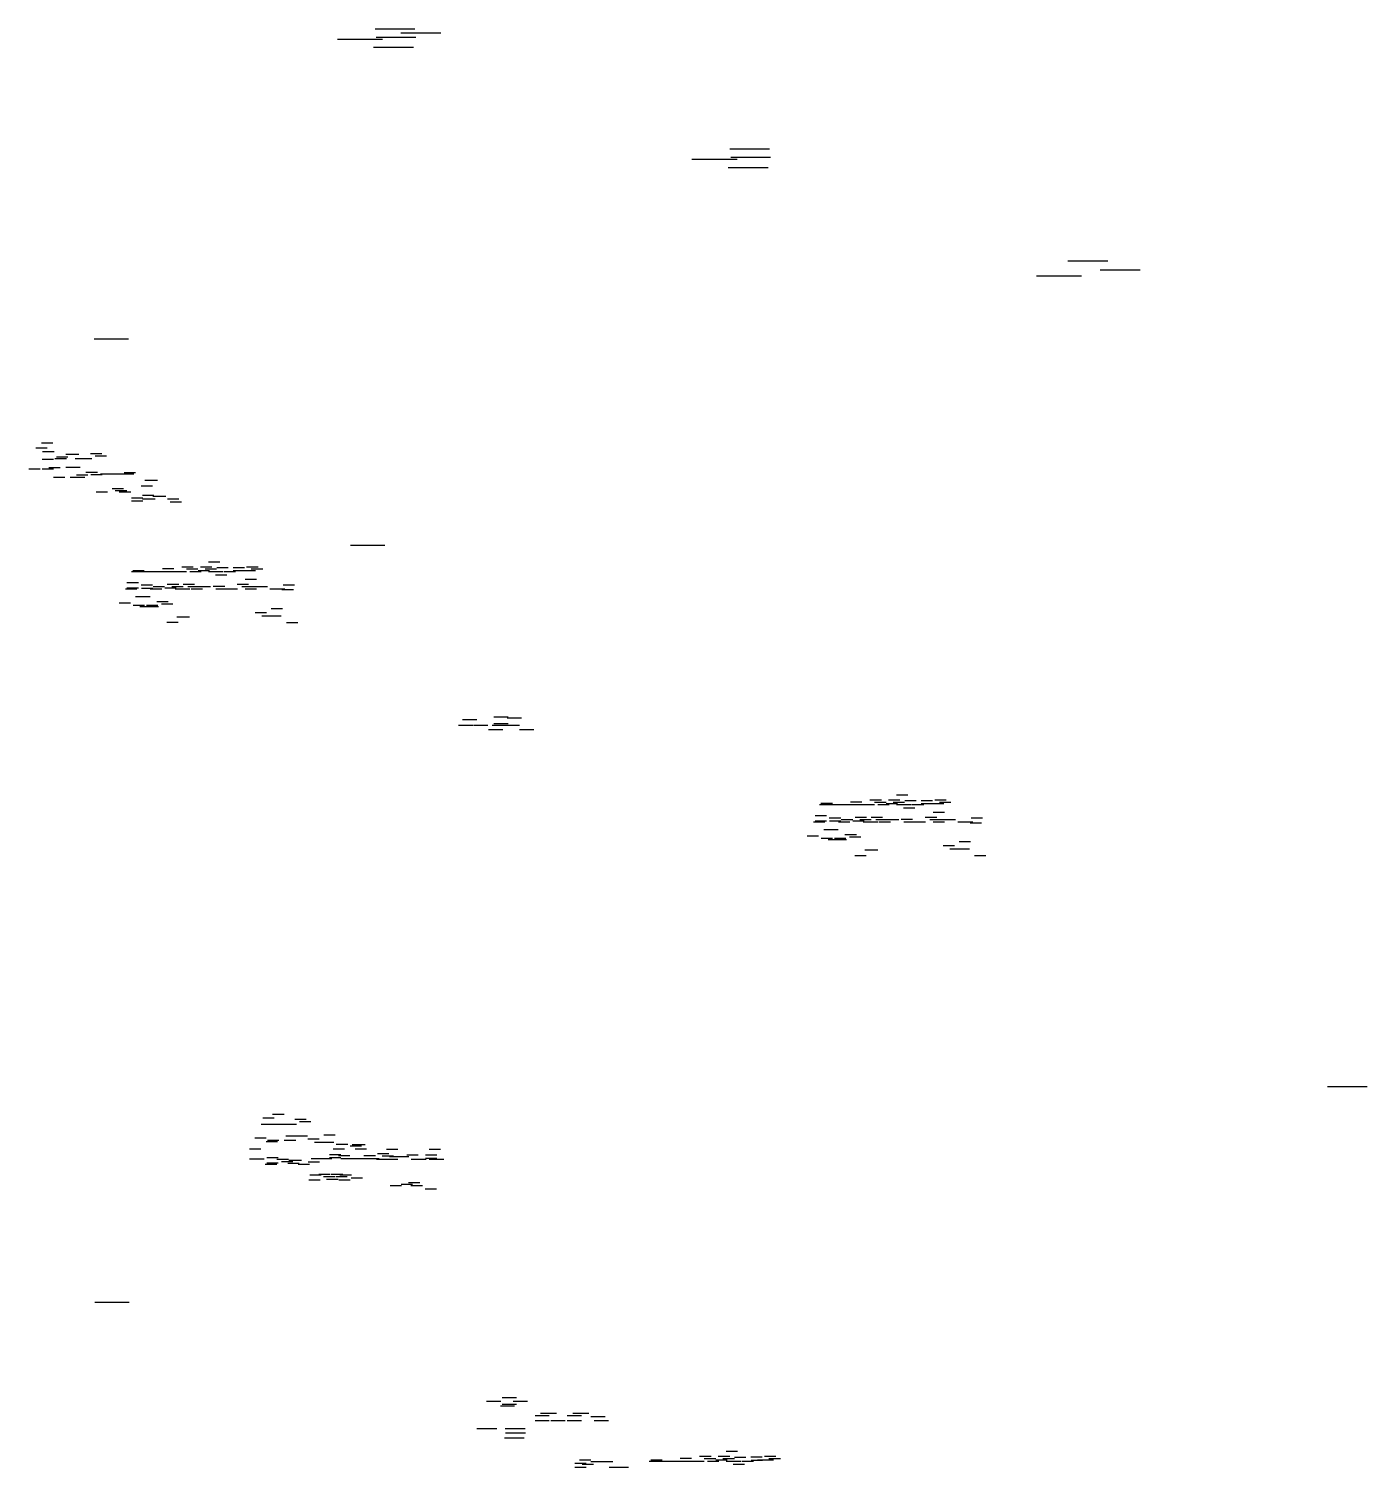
# Model space of a CAD drawing. Header units: metres. Extents: x 2661608.4 to 2661647.8, y 1209465.2 to 1209500.7.
# Drawn here: x 2661636.07 to 2661647.8, y 1209481.95 to 1209494.55 of the extents above; entities that cross this region are included whole.
import ezdxf

# ---------------------------------------------------------------- set-up
doc = ezdxf.new("R2010")
doc.units = ezdxf.units.M

msp = doc.modelspace()

# ---------------------------------------------------------------- linework, layer by layer
for p, q in [((2661638.779, 1209494.459), (2661639.129, 1209494.459)), ((2661638.823, 1209494.459), (2661639.173, 1209494.459)), ((2661639.108, 1209494.549), (2661639.458, 1209494.549)), ((2661639.117, 1209494.476), (2661639.467, 1209494.476)), ((2661639.335, 1209494.512), (2661639.685, 1209494.512)), ((2661639.094, 1209494.387), (2661639.444, 1209494.387)), ((2661642.215, 1209493.497), (2661642.565, 1209493.497)), ((2661642.224, 1209493.424), (2661642.574, 1209493.424)), ((2661641.885, 1209493.407), (2661642.235, 1209493.407)), ((2661641.93, 1209493.407), (2661642.28, 1209493.407)), ((2661642.201, 1209493.335), (2661642.551, 1209493.335)), ((2661645.179, 1209492.516), (2661645.529, 1209492.516)), ((2661645.46, 1209492.438), (2661645.81, 1209492.438)), ((2661644.904, 1209492.385), (2661645.254, 1209492.385)), ((2661644.948, 1209492.385), (2661645.298, 1209492.385)), ((2661636.648, 1209491.833), (2661636.948, 1209491.833)), ((2661636.186, 1209490.921), (2661636.286, 1209490.921)), ((2661636.136, 1209490.878), (2661636.236, 1209490.878)), ((2661636.191, 1209490.779), (2661636.291, 1209490.779)), ((2661636.196, 1209490.846), (2661636.296, 1209490.846)), ((2661636.304, 1209490.786), (2661636.404, 1209490.786)), ((2661636.317, 1209490.798), (2661636.417, 1209490.798)), ((2661636.399, 1209490.822), (2661636.499, 1209490.822)), ((2661636.412, 1209490.822), (2661636.512, 1209490.822)), ((2661636.481, 1209490.786), (2661636.581, 1209490.786)), ((2661636.528, 1209490.786), (2661636.628, 1209490.786)), ((2661636.615, 1209490.829), (2661636.715, 1209490.829)), ((2661636.655, 1209490.809), (2661636.755, 1209490.809)), ((2661636.075, 1209490.694), (2661636.175, 1209490.694)), ((2661636.191, 1209490.694), (2661636.291, 1209490.694)), ((2661636.249, 1209490.705), (2661636.349, 1209490.705)), ((2661636.399, 1209490.708), (2661636.499, 1209490.708)), ((2661636.424, 1209490.708), (2661636.524, 1209490.708)), ((2661636.576, 1209490.665), (2661636.676, 1209490.665)), ((2661636.702, 1209490.651), (2661636.802, 1209490.651)), ((2661636.803, 1209490.651), (2661636.903, 1209490.651)), ((2661636.895, 1209490.651), (2661636.995, 1209490.651)), ((2661636.909, 1209490.663), (2661637.009, 1209490.663)), ((2661636.29, 1209490.621), (2661636.39, 1209490.621)), ((2661636.436, 1209490.621), (2661636.536, 1209490.621)), ((2661636.466, 1209490.621), (2661636.566, 1209490.621)), ((2661636.492, 1209490.643), (2661636.592, 1209490.643)), ((2661636.617, 1209490.645), (2661636.717, 1209490.645)), ((2661637.059, 1209490.544), (2661637.159, 1209490.544)), ((2661637.09, 1209490.594), (2661637.19, 1209490.594)), ((2661637.103, 1209490.594), (2661637.203, 1209490.594)), ((2661636.665, 1209490.494), (2661636.765, 1209490.494)), ((2661636.804, 1209490.522), (2661636.904, 1209490.522)), ((2661636.833, 1209490.505), (2661636.933, 1209490.505)), ((2661636.868, 1209490.494), (2661636.968, 1209490.494)), ((2661636.974, 1209490.441), (2661637.074, 1209490.441)), ((2661636.975, 1209490.414), (2661637.075, 1209490.414)), ((2661637.07, 1209490.464), (2661637.17, 1209490.464)), ((2661637.07, 1209490.433), (2661637.17, 1209490.433)), ((2661637.083, 1209490.431), (2661637.183, 1209490.431)), ((2661637.161, 1209490.454), (2661637.261, 1209490.454)), ((2661637.174, 1209490.454), (2661637.274, 1209490.454)), ((2661637.289, 1209490.431), (2661637.389, 1209490.431)), ((2661637.312, 1209490.405), (2661637.412, 1209490.405)), ((2661638.893, 1209490.025), (2661639.193, 1209490.025)), ((2661636.974, 1209489.794), (2661637.074, 1209489.794)), ((2661636.987, 1209489.805), (2661637.087, 1209489.805)), ((2661637.073, 1209489.794), (2661637.173, 1209489.794)), ((2661637.167, 1209489.794), (2661637.267, 1209489.794)), ((2661637.245, 1209489.82), (2661637.345, 1209489.82)), ((2661637.268, 1209489.794), (2661637.368, 1209489.794)), ((2661637.357, 1209489.794), (2661637.457, 1209489.794)), ((2661637.416, 1209489.837), (2661637.516, 1209489.837)), ((2661637.457, 1209489.817), (2661637.557, 1209489.817)), ((2661637.485, 1209489.794), (2661637.585, 1209489.794)), ((2661637.558, 1209489.805), (2661637.658, 1209489.805)), ((2661637.579, 1209489.837), (2661637.679, 1209489.837)), ((2661637.62, 1209489.817), (2661637.72, 1209489.817)), ((2661637.648, 1209489.88), (2661637.748, 1209489.88)), ((2661637.648, 1209489.794), (2661637.748, 1209489.794)), ((2661637.679, 1209489.794), (2661637.779, 1209489.794)), ((2661637.721, 1209489.83), (2661637.821, 1209489.83)), ((2661637.787, 1209489.794), (2661637.887, 1209489.794)), ((2661637.865, 1209489.83), (2661637.965, 1209489.83)), ((2661637.866, 1209489.803), (2661637.966, 1209489.803)), ((2661637.923, 1209489.805), (2661638.023, 1209489.805)), ((2661637.962, 1209489.805), (2661638.062, 1209489.805)), ((2661637.983, 1209489.837), (2661638.083, 1209489.837)), ((2661638.024, 1209489.817), (2661638.124, 1209489.817)), ((2661636.922, 1209489.642), (2661637.022, 1209489.642)), ((2661636.935, 1209489.699), (2661637.035, 1209489.699)), ((2661636.935, 1209489.653), (2661637.035, 1209489.653)), ((2661637.06, 1209489.678), (2661637.16, 1209489.678)), ((2661637.061, 1209489.65), (2661637.161, 1209489.65)), ((2661637.139, 1209489.642), (2661637.239, 1209489.642)), ((2661637.165, 1209489.663), (2661637.265, 1209489.663)), ((2661637.266, 1209489.652), (2661637.366, 1209489.652)), ((2661637.288, 1209489.685), (2661637.388, 1209489.685)), ((2661637.328, 1209489.665), (2661637.428, 1209489.665)), ((2661637.356, 1209489.642), (2661637.456, 1209489.642)), ((2661637.387, 1209489.642), (2661637.487, 1209489.642)), ((2661637.427, 1209489.685), (2661637.527, 1209489.685)), ((2661637.468, 1209489.665), (2661637.568, 1209489.665)), ((2661637.496, 1209489.642), (2661637.596, 1209489.642)), ((2661637.568, 1209489.663), (2661637.668, 1209489.663)), ((2661637.691, 1209489.668), (2661637.791, 1209489.668)), ((2661637.71, 1209489.766), (2661637.81, 1209489.766)), ((2661637.713, 1209489.642), (2661637.813, 1209489.642)), ((2661637.804, 1209489.642), (2661637.904, 1209489.642)), ((2661637.901, 1209489.685), (2661638.001, 1209489.685)), ((2661637.941, 1209489.665), (2661638.041, 1209489.665)), ((2661637.969, 1209489.727), (2661638.069, 1209489.727)), ((2661637.969, 1209489.642), (2661638.069, 1209489.642)), ((2661637.995, 1209489.663), (2661638.095, 1209489.663)), ((2661638.065, 1209489.663), (2661638.165, 1209489.663)), ((2661638.188, 1209489.642), (2661638.288, 1209489.642)), ((2661638.218, 1209489.642), (2661638.318, 1209489.642)), ((2661638.303, 1209489.679), (2661638.403, 1209489.679)), ((2661636.867, 1209489.521), (2661636.967, 1209489.521)), ((2661637.011, 1209489.576), (2661637.111, 1209489.576)), ((2661637.037, 1209489.576), (2661637.137, 1209489.576)), ((2661637.197, 1209489.532), (2661637.297, 1209489.532)), ((2661638.293, 1209489.636), (2661638.393, 1209489.636)), ((2661636.989, 1209489.5), (2661637.089, 1209489.5)), ((2661637.049, 1209489.489), (2661637.149, 1209489.489)), ((2661637.106, 1209489.5), (2661637.206, 1209489.5)), ((2661637.111, 1209489.489), (2661637.211, 1209489.489)), ((2661637.237, 1209489.513), (2661637.337, 1209489.513)), ((2661637.371, 1209489.399), (2661637.471, 1209489.399)), ((2661637.384, 1209489.399), (2661637.484, 1209489.399)), ((2661638.058, 1209489.435), (2661638.158, 1209489.435)), ((2661638.116, 1209489.407), (2661638.216, 1209489.407)), ((2661638.187, 1209489.407), (2661638.287, 1209489.407)), ((2661638.198, 1209489.471), (2661638.298, 1209489.471)), ((2661637.283, 1209489.35), (2661637.383, 1209489.35)), ((2661638.332, 1209489.348), (2661638.432, 1209489.348)), ((2661640.15, 1209488.521), (2661640.275, 1209488.521)), ((2661640.267, 1209488.514), (2661640.392, 1209488.514)), ((2661639.839, 1209488.448), (2661639.964, 1209488.448)), ((2661639.875, 1209488.5), (2661640, 1209488.5)), ((2661639.97, 1209488.448), (2661640.095, 1209488.448)), ((2661640.103, 1209488.412), (2661640.228, 1209488.412)), ((2661640.133, 1209488.448), (2661640.258, 1209488.448)), ((2661640.15, 1209488.463), (2661640.275, 1209488.463)), ((2661640.25, 1209488.448), (2661640.375, 1209488.448)), ((2661640.375, 1209488.412), (2661640.5, 1209488.412)), ((2661643.002, 1209487.753), (2661643.102, 1209487.753)), ((2661643.015, 1209487.765), (2661643.115, 1209487.765)), ((2661643.101, 1209487.753), (2661643.201, 1209487.753)), ((2661643.195, 1209487.753), (2661643.295, 1209487.753)), ((2661643.273, 1209487.779), (2661643.373, 1209487.779)), ((2661643.295, 1209487.753), (2661643.395, 1209487.753)), ((2661643.385, 1209487.753), (2661643.485, 1209487.753)), ((2661643.444, 1209487.796), (2661643.544, 1209487.796)), ((2661643.485, 1209487.776), (2661643.585, 1209487.776)), ((2661643.513, 1209487.753), (2661643.613, 1209487.753)), ((2661643.586, 1209487.764), (2661643.686, 1209487.764)), ((2661643.607, 1209487.796), (2661643.707, 1209487.796)), ((2661643.648, 1209487.776), (2661643.748, 1209487.776)), ((2661643.676, 1209487.839), (2661643.776, 1209487.839)), ((2661643.676, 1209487.753), (2661643.776, 1209487.753)), ((2661643.707, 1209487.753), (2661643.807, 1209487.753)), ((2661643.749, 1209487.789), (2661643.849, 1209487.789)), ((2661643.815, 1209487.753), (2661643.915, 1209487.753)), ((2661643.893, 1209487.789), (2661643.993, 1209487.789)), ((2661643.894, 1209487.762), (2661643.994, 1209487.762)), ((2661643.951, 1209487.764), (2661644.051, 1209487.764)), ((2661643.99, 1209487.764), (2661644.09, 1209487.764)), ((2661644.011, 1209487.796), (2661644.111, 1209487.796)), ((2661644.052, 1209487.776), (2661644.152, 1209487.776)), ((2661642.963, 1209487.659), (2661643.063, 1209487.659)), ((2661643.088, 1209487.637), (2661643.188, 1209487.637)), ((2661643.315, 1209487.644), (2661643.415, 1209487.644)), ((2661643.455, 1209487.644), (2661643.555, 1209487.644)), ((2661643.718, 1209487.627), (2661643.818, 1209487.627)), ((2661643.738, 1209487.725), (2661643.838, 1209487.725)), ((2661643.929, 1209487.644), (2661644.029, 1209487.644)), ((2661643.997, 1209487.686), (2661644.097, 1209487.686)), ((2661644.331, 1209487.638), (2661644.431, 1209487.638)), ((2661642.95, 1209487.601), (2661643.05, 1209487.601)), ((2661642.963, 1209487.612), (2661643.063, 1209487.612)), ((2661643.039, 1209487.535), (2661643.139, 1209487.535)), ((2661643.065, 1209487.535), (2661643.165, 1209487.535)), ((2661643.089, 1209487.61), (2661643.189, 1209487.61)), ((2661643.167, 1209487.601), (2661643.267, 1209487.601)), ((2661643.193, 1209487.622), (2661643.293, 1209487.622)), ((2661643.294, 1209487.612), (2661643.394, 1209487.612)), ((2661643.356, 1209487.624), (2661643.456, 1209487.624)), ((2661643.384, 1209487.601), (2661643.484, 1209487.601)), ((2661643.415, 1209487.601), (2661643.515, 1209487.601)), ((2661643.495, 1209487.624), (2661643.595, 1209487.624)), ((2661643.524, 1209487.601), (2661643.624, 1209487.601)), ((2661643.596, 1209487.622), (2661643.696, 1209487.622)), ((2661643.741, 1209487.601), (2661643.841, 1209487.601)), ((2661643.832, 1209487.601), (2661643.932, 1209487.601)), ((2661643.969, 1209487.624), (2661644.069, 1209487.624)), ((2661643.997, 1209487.601), (2661644.097, 1209487.601)), ((2661644.023, 1209487.622), (2661644.123, 1209487.622)), ((2661644.093, 1209487.622), (2661644.193, 1209487.622)), ((2661644.215, 1209487.601), (2661644.315, 1209487.601)), ((2661644.246, 1209487.601), (2661644.346, 1209487.601)), ((2661644.321, 1209487.595), (2661644.421, 1209487.595)), ((2661642.894, 1209487.481), (2661642.994, 1209487.481)), ((2661643.017, 1209487.459), (2661643.117, 1209487.459)), ((2661643.077, 1209487.448), (2661643.177, 1209487.448)), ((2661643.134, 1209487.459), (2661643.234, 1209487.459)), ((2661643.139, 1209487.448), (2661643.239, 1209487.448)), ((2661643.225, 1209487.492), (2661643.325, 1209487.492)), ((2661643.265, 1209487.472), (2661643.365, 1209487.472)), ((2661644.086, 1209487.394), (2661644.186, 1209487.394)), ((2661644.226, 1209487.43), (2661644.326, 1209487.43)), ((2661643.311, 1209487.309), (2661643.411, 1209487.309)), ((2661643.399, 1209487.358), (2661643.499, 1209487.358)), ((2661643.412, 1209487.358), (2661643.512, 1209487.358)), ((2661644.144, 1209487.366), (2661644.244, 1209487.366)), ((2661644.215, 1209487.367), (2661644.315, 1209487.367)), ((2661644.36, 1209487.307), (2661644.46, 1209487.307)), ((2661647.451, 1209485.285), (2661647.801, 1209485.285)), ((2661638.125, 1209485.011), (2661638.225, 1209485.011)), ((2661638.211, 1209485.041), (2661638.311, 1209485.041)), ((2661638.406, 1209484.998), (2661638.506, 1209484.998)), ((2661638.112, 1209484.955), (2661638.212, 1209484.955)), ((2661638.211, 1209484.955), (2661638.311, 1209484.955)), ((2661638.242, 1209484.955), (2661638.342, 1209484.955)), ((2661638.319, 1209484.955), (2661638.419, 1209484.955)), ((2661638.447, 1209484.978), (2661638.547, 1209484.978)), ((2661638.659, 1209484.861), (2661638.759, 1209484.861)), ((2661638.007, 1209484.737), (2661638.107, 1209484.737)), ((2661638.055, 1209484.835), (2661638.155, 1209484.835)), ((2661638.153, 1209484.803), (2661638.253, 1209484.803)), ((2661638.166, 1209484.815), (2661638.266, 1209484.815)), ((2661638.313, 1209484.815), (2661638.413, 1209484.815)), ((2661638.327, 1209484.852), (2661638.427, 1209484.852)), ((2661638.339, 1209484.852), (2661638.439, 1209484.852)), ((2661638.404, 1209484.852), (2661638.504, 1209484.852)), ((2661638.417, 1209484.852), (2661638.517, 1209484.852)), ((2661638.519, 1209484.826), (2661638.619, 1209484.826)), ((2661638.577, 1209484.798), (2661638.677, 1209484.798)), ((2661638.647, 1209484.798), (2661638.747, 1209484.798)), ((2661638.74, 1209484.738), (2661638.84, 1209484.738)), ((2661638.769, 1209484.78), (2661638.869, 1209484.78)), ((2661638.89, 1209484.765), (2661638.99, 1209484.765)), ((2661638.908, 1209484.775), (2661639.008, 1209484.775)), ((2661638.921, 1209484.775), (2661639.021, 1209484.775)), ((2661638.934, 1209484.739), (2661639.034, 1209484.739)), ((2661639.209, 1209484.735), (2661639.309, 1209484.735)), ((2661639.581, 1209484.735), (2661639.681, 1209484.735)), ((2661638.007, 1209484.651), (2661638.107, 1209484.651)), ((2661638.038, 1209484.651), (2661638.138, 1209484.651)), ((2661638.147, 1209484.603), (2661638.247, 1209484.603)), ((2661638.161, 1209484.661), (2661638.261, 1209484.661)), ((2661638.161, 1209484.615), (2661638.261, 1209484.615)), ((2661638.249, 1209484.647), (2661638.349, 1209484.647)), ((2661638.289, 1209484.627), (2661638.389, 1209484.627)), ((2661638.344, 1209484.614), (2661638.444, 1209484.614)), ((2661638.352, 1209484.64), (2661638.452, 1209484.64)), ((2661638.364, 1209484.64), (2661638.464, 1209484.64)), ((2661638.434, 1209484.603), (2661638.534, 1209484.603)), ((2661638.523, 1209484.624), (2661638.623, 1209484.624)), ((2661638.548, 1209484.654), (2661638.648, 1209484.654)), ((2661638.631, 1209484.654), (2661638.731, 1209484.654)), ((2661638.709, 1209484.69), (2661638.809, 1209484.69)), ((2661638.71, 1209484.662), (2661638.81, 1209484.662)), ((2661638.787, 1209484.68), (2661638.887, 1209484.68)), ((2661638.81, 1209484.654), (2661638.91, 1209484.654)), ((2661638.888, 1209484.654), (2661638.988, 1209484.654)), ((2661638.934, 1209484.654), (2661639.034, 1209484.654)), ((2661638.965, 1209484.654), (2661639.065, 1209484.654)), ((2661639.011, 1209484.681), (2661639.111, 1209484.681)), ((2661639.043, 1209484.654), (2661639.143, 1209484.654)), ((2661639.121, 1209484.649), (2661639.221, 1209484.649)), ((2661639.13, 1209484.697), (2661639.23, 1209484.697)), ((2661639.17, 1209484.677), (2661639.27, 1209484.677)), ((2661639.209, 1209484.649), (2661639.309, 1209484.649)), ((2661639.235, 1209484.67), (2661639.335, 1209484.67)), ((2661639.304, 1209484.67), (2661639.404, 1209484.67)), ((2661639.387, 1209484.685), (2661639.487, 1209484.685)), ((2661639.426, 1209484.649), (2661639.526, 1209484.649)), ((2661639.457, 1209484.649), (2661639.557, 1209484.649)), ((2661639.55, 1209484.685), (2661639.65, 1209484.685)), ((2661639.551, 1209484.658), (2661639.651, 1209484.658)), ((2661639.581, 1209484.649), (2661639.681, 1209484.649)), ((2661639.612, 1209484.649), (2661639.712, 1209484.649)), ((2661638.537, 1209484.511), (2661638.637, 1209484.511)), ((2661638.616, 1209484.517), (2661638.716, 1209484.517)), ((2661638.656, 1209484.497), (2661638.756, 1209484.497)), ((2661638.725, 1209484.517), (2661638.825, 1209484.517)), ((2661638.765, 1209484.497), (2661638.865, 1209484.497)), ((2661638.801, 1209484.511), (2661638.901, 1209484.511)), ((2661638.898, 1209484.485), (2661638.998, 1209484.485)), ((2661638.527, 1209484.468), (2661638.627, 1209484.468)), ((2661638.684, 1209484.474), (2661638.784, 1209484.474)), ((2661638.791, 1209484.468), (2661638.891, 1209484.468)), ((2661639.241, 1209484.417), (2661639.341, 1209484.417)), ((2661639.337, 1209484.429), (2661639.437, 1209484.429)), ((2661639.401, 1209484.444), (2661639.501, 1209484.444)), ((2661639.423, 1209484.417), (2661639.523, 1209484.417)), ((2661639.548, 1209484.388), (2661639.648, 1209484.388)), ((2661636.653, 1209483.395), (2661636.953, 1209483.395)), ((2661640.085, 1209482.528), (2661640.21, 1209482.528)), ((2661640.206, 1209482.488), (2661640.331, 1209482.488)), ((2661640.223, 1209482.561), (2661640.348, 1209482.561)), ((2661640.223, 1209482.503), (2661640.348, 1209482.503)), ((2661640.318, 1209482.528), (2661640.443, 1209482.528)), ((2661640.51, 1209482.404), (2661640.635, 1209482.404)), ((2661640.51, 1209482.36), (2661640.635, 1209482.36)), ((2661640.558, 1209482.422), (2661640.683, 1209482.422)), ((2661640.574, 1209482.422), (2661640.699, 1209482.422)), ((2661640.649, 1209482.36), (2661640.774, 1209482.36)), ((2661640.792, 1209482.404), (2661640.917, 1209482.404)), ((2661640.792, 1209482.36), (2661640.917, 1209482.36)), ((2661640.84, 1209482.422), (2661640.965, 1209482.422)), ((2661640.855, 1209482.422), (2661640.98, 1209482.422)), ((2661641, 1209482.394), (2661641.125, 1209482.394)), ((2661641.028, 1209482.36), (2661641.153, 1209482.36)), ((2661640.001, 1209482.288), (2661640.176, 1209482.288)), ((2661640.241, 1209482.208), (2661640.416, 1209482.208)), ((2661640.248, 1209482.289), (2661640.423, 1209482.289)), ((2661640.252, 1209482.252), (2661640.427, 1209482.252)), ((2661642.184, 1209482.089), (2661642.284, 1209482.089)), ((2661640.858, 1209481.985), (2661640.958, 1209481.985)), ((2661640.899, 1209482.014), (2661640.999, 1209482.014)), ((2661640.923, 1209481.976), (2661641.023, 1209481.976)), ((2661641, 1209481.999), (2661641.1, 1209481.999)), ((2661641.013, 1209481.999), (2661641.113, 1209481.999)), ((2661641.078, 1209481.999), (2661641.178, 1209481.999)), ((2661641.091, 1209481.999), (2661641.191, 1209481.999)), ((2661641.51, 1209482.003), (2661641.61, 1209482.003)), ((2661641.523, 1209482.015), (2661641.623, 1209482.015)), ((2661641.609, 1209482.003), (2661641.709, 1209482.003)), ((2661641.703, 1209482.003), (2661641.803, 1209482.003)), ((2661641.781, 1209482.03), (2661641.881, 1209482.03)), ((2661641.803, 1209482.003), (2661641.903, 1209482.003)), ((2661641.893, 1209482.003), (2661641.993, 1209482.003)), ((2661641.952, 1209482.047), (2661642.052, 1209482.047)), ((2661641.993, 1209482.027), (2661642.093, 1209482.027)), ((2661642.021, 1209482.003), (2661642.121, 1209482.003)), ((2661642.094, 1209482.014), (2661642.194, 1209482.014)), ((2661642.115, 1209482.047), (2661642.215, 1209482.047)), ((2661642.156, 1209482.027), (2661642.256, 1209482.027)), ((2661642.184, 1209482.003), (2661642.284, 1209482.003)), ((2661642.214, 1209482.003), (2661642.314, 1209482.003)), ((2661642.246, 1209481.976), (2661642.346, 1209481.976)), ((2661642.257, 1209482.039), (2661642.357, 1209482.039)), ((2661642.323, 1209482.003), (2661642.423, 1209482.003)), ((2661642.401, 1209482.04), (2661642.501, 1209482.04)), ((2661642.402, 1209482.012), (2661642.502, 1209482.012)), ((2661642.459, 1209482.014), (2661642.559, 1209482.014)), ((2661642.498, 1209482.014), (2661642.598, 1209482.014)), ((2661642.519, 1209482.047), (2661642.619, 1209482.047)), ((2661642.559, 1209482.027), (2661642.659, 1209482.027)), ((2661640.858, 1209481.95), (2661640.958, 1209481.95)), ((2661641.159, 1209481.95), (2661641.259, 1209481.95)), ((2661641.23, 1209481.95), (2661641.33, 1209481.95))]:
    msp.add_line(p, q)

doc.saveas('drawing.dxf')
